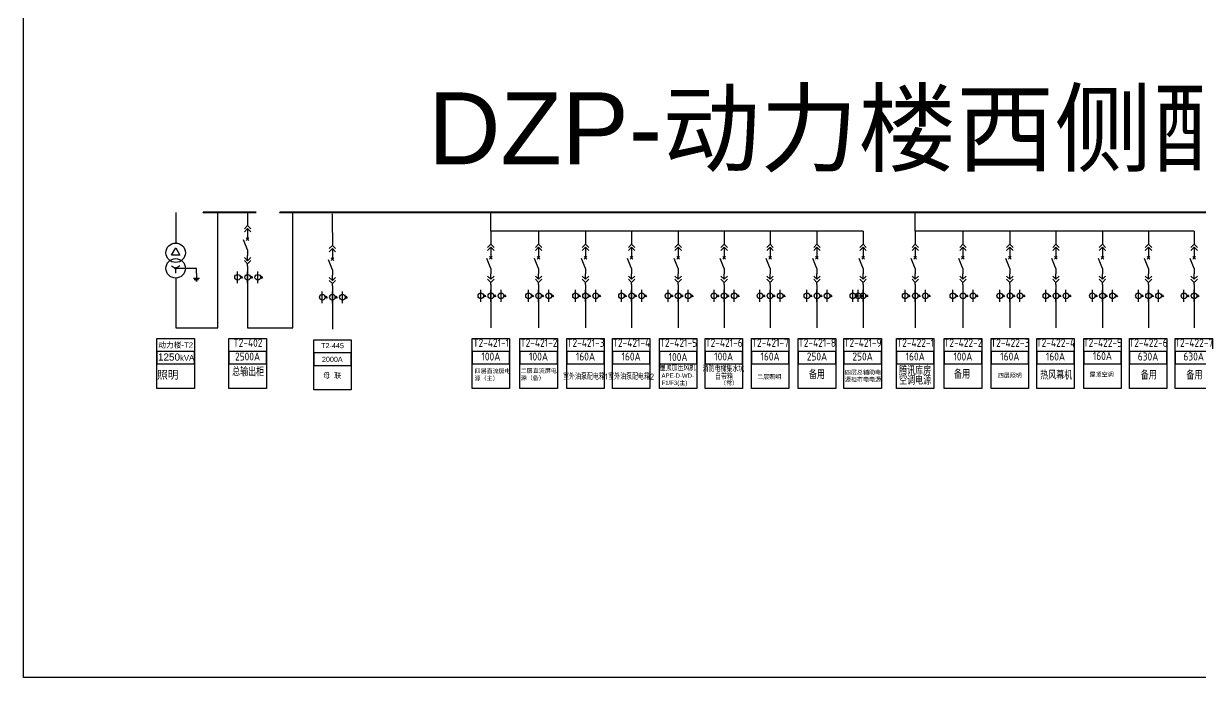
# Model space of a CAD drawing. Header units: millimetres. Extents: x -3460 to -460, y 6070 to 9130.
# Drawn here: x -798.4 to -634.6, y 8700 to 8790.9 of the extents above; entities that cross this region are included whole.
import ezdxf
from ezdxf.enums import TextEntityAlignment as Align

# ---------------------------------------------------------------- set-up
doc = ezdxf.new("R2010")
doc.units = ezdxf.units.MM
doc.header["$LTSCALE"] = 1000
doc.header["$MEASUREMENT"] = 0
doc.linetypes.add('CENTER', pattern=[2, 1.25, -0.25, 0.25, -0.25])
doc.linetypes.add('CONTINOUS', pattern=[0])
doc.styles.add('HZSONG', font='gbenor.shx', dxfattribs={"height": 1200, "bigfont": 'gbcbig.shx'})
doc.styles.get("Standard").update_dxf_attribs({"font": 'arial.ttf'})

# ---------------------------------------------------------------- blocks, each defined once
blk = doc.blocks.new('DYDQAA05')
at = {"color": 0}
blk.add_lwpolyline([(0, 0), (0, -7)], dxfattribs=at)
blk = doc.blocks.new('DYDQAA03')
at = {"color": 0}
for points in [[(0, 0), (0, -1.5)], [(-2.12, -3.62), (0, -1.5)], [(-2.12, -5.62), (0, -3.5)], [(2.12, -3.62), (0, -1.5)], [(2.12, -5.62), (0, -3.5)], [(0, -3.5), (0, -7)]]:
    blk.add_lwpolyline(points, dxfattribs=at)
blk = doc.blocks.new('DYDQAA09')
at = {"color": 0}
blk.add_lwpolyline([(0, 0), (0, -3.5)], dxfattribs=at)
blk.add_lwpolyline([(0, 0), (0, -3.5)], dxfattribs=at)
blk.add_lwpolyline([(0, 0), (0, -3.5)], dxfattribs=at)
blk.add_lwpolyline([(0, 0), (0, -3.5)], dxfattribs=at)
blk.add_lwpolyline([(0, 0), (0, -3.5)], dxfattribs=at)
blk.add_lwpolyline([(0, 0), (0, -3.5)], dxfattribs=at)
blk.add_lwpolyline([(0, 0), (0, -3.5)], dxfattribs=at)
blk.add_lwpolyline([(0, 0), (0, -3.5)], dxfattribs=at)
blk.add_lwpolyline([(0, 0), (0, -3.5)], dxfattribs=at)
blk = doc.blocks.new('DYDQ0201')
at = {"color": 0}
for points in [[(0.86, -0.86), (-0.86, 0.86)], [(-0.86, -0.86), (0.86, 0.86)], [(0, -7), (-2.61, -0.37)]]:
    blk.add_lwpolyline(points, dxfattribs=at)
blk = doc.blocks.new('DYDQAA04')
at = {"color": 0}
for points in [[(0, -3.5), (0, 0)], [(-2.12, -1.38), (0, -3.5)], [(-2.12, -3.38), (0, -5.5)], [(2.12, -1.38), (0, -3.5)], [(2.12, -3.38), (0, -5.5)], [(0, -7), (0, -5.5)]]:
    blk.add_lwpolyline(points, dxfattribs=at)
blk = doc.blocks.new('A$C03DD39B5')
for p, q in [((417, 475), (283, 392)), ((417, 422), (283, 339)), ((350, 333), (350, 467))]:
    blk.add_line(p, q)
blk.add_lwpolyline([(700, 167), (0, 167)])
blk.add_circle((350, 167), 167)

msp = doc.modelspace()

# ---------------------------------------------------------------- linework, layer by layer
for p, q in [((-777.22, 8764.65, 18384.14), (-777.22, 8760.41, 13773.19)), ((-771.36, 8748.63, 13773.19), (-771.36, 8764.65, 15558.59)), ((-760.91, 8748.63, 15558.59), (-760.91, 8764.65, 15558.59)), ((-733.36, 8762.08, 14509.55), (-733.36, 8764.65, 15892.84)), ((-733.36, 8762.08, 14509.55), (-733.36, 8764.65, 15892.84)), ((-674.31, 8762.08, 14509.55), (-674.31, 8764.65, 15892.84)), ((-674.31, 8762.08, 14509.55), (-674.31, 8764.65, 15892.84)), ((-755.42, 8761.89, -2922.93), (-755.42, 8764.47, -1539.65)), ((-713.78, 8762.08, 14509.51), (-733.36, 8762.08, 14509.51)), ((-681.58, 8762.08, 17227.62), (-720.48, 8762.08, 14509.51)), ((-654.74, 8762.08, 14509.51), (-674.31, 8762.08, 14509.51)), ((-635.51, 8762.08, 17227.62), (-661.43, 8762.08, 14509.51)), ((-777.81, 8758.72, 13773.19), (-777.22, 8759.73, 13773.19)), ((-777.81, 8758.72, 13773.19), (-777.22, 8759.73, 13773.19)), ((-776.64, 8758.72, 13773.19), (-777.81, 8758.72, 13773.19)), ((-777.22, 8759.73, 13773.19), (-776.64, 8758.72, 13773.19)), ((-777.81, 8757.23, 13773.19), (-777.22, 8756.89, 13773.19)), ((-777.23, 8756.99, 13773.19), (-777.32, 8756.9, 13773.19)), ((-777.19, 8756.99, 13773.19), (-777.32, 8756.86, 13773.19)), ((-777.17, 8756.98, 13773.19), (-777.31, 8756.84, 13773.19)), ((-777.26, 8756.98, 13773.19), (-777.31, 8756.93, 13773.19)), ((-777.15, 8756.96, 13773.19), (-777.29, 8756.82, 13773.19)), ((-777.14, 8756.95, 13773.19), (-777.28, 8756.81, 13773.19)), ((-777.12, 8756.91, 13773.19), (-777.24, 8756.79, 13773.19)), ((-776.64, 8757.23, 13773.19), (-777.22, 8756.89, 13773.19)), ((-777.12, 8756.89, 13773.19), (-777.22, 8756.79, 13773.19)), ((-777.22, 8756.22, 13773.19), (-777.22, 8756.89, 13773.19)), ((-774.33, 8756.89, 13773.19), (-777.22, 8756.89, 13773.19)), ((-777.22, 8755.54, 13773.19), (-777.22, 8748.63, 13773.19)), ((-774.74, 8755.54, 13773.19), (-773.93, 8755.54, 13773.19)), ((-774.64, 8755.34, 13773.19), (-774.03, 8755.34, 13773.19)), ((-774.44, 8755.13, 13773.19), (-774.23, 8755.13, 13773.19)), ((-767.21, 8756.42, 15558.59), (-767.21, 8754.78, 15558.59)), ((-767.21, 8754.78, 15558.59), (-767.21, 8748.63, 15558.59)), ((-755.42, 8753.65, -721.71), (-755.42, 8752.01, -721.71)), ((-733.36, 8753.84, 16710.73), (-733.36, 8752.2, 16710.73)), ((-726.72, 8753.84, 16710.73), (-726.72, 8752.2, 16710.73)), ((-720.19, 8753.84, 16710.73), (-720.19, 8752.2, 16710.73)), ((-713.78, 8753.84, 16710.73), (-713.78, 8752.2, 16710.73)), ((-707.31, 8753.84, 16710.73), (-707.31, 8752.2, 16710.73)), ((-700.91, 8753.84, 16710.73), (-700.91, 8752.2, 16710.73)), ((-694.52, 8753.84, 19428.84), (-694.52, 8752.2, 19428.84)), ((-687.99, 8753.84, 19428.84), (-687.99, 8752.2, 19428.84)), ((-681.58, 8753.84, 19428.84), (-681.58, 8752.2, 19428.84)), ((-674.31, 8753.84, 16710.73), (-674.31, 8752.2, 16710.73)), ((-667.68, 8753.84, 16710.73), (-667.68, 8752.2, 16710.73)), ((-661.15, 8753.84, 16710.73), (-661.15, 8752.2, 16710.73)), ((-654.74, 8753.84, 16710.73), (-654.74, 8752.2, 16710.73)), ((-648.27, 8753.84, 16710.73), (-648.27, 8752.2, 16710.73)), ((-641.86, 8753.84, 16710.73), (-641.86, 8752.2, 16710.73)), ((-635.51, 8753.84, 16710.73), (-635.51, 8752.2, 16710.73)), ((-755.42, 8752.01, -721.71), (-755.42, 8748.44, -721.71)), ((-733.36, 8752.2, 16710.73), (-733.36, 8748.63, 16710.73)), ((-726.72, 8752.2, 16710.73), (-726.72, 8748.63, 16710.73)), ((-720.19, 8752.2, 16710.73), (-720.19, 8748.63, 16710.73)), ((-713.78, 8752.2, 16710.73), (-713.78, 8748.63, 16710.73)), ((-707.31, 8752.2, 16710.73), (-707.31, 8748.63, 16710.73)), ((-700.91, 8752.2, 16710.73), (-700.91, 8748.63, 16710.73)), ((-694.52, 8752.2, 19428.84), (-694.52, 8748.63, 19428.84)), ((-687.99, 8752.2, 19428.84), (-687.99, 8748.63, 19428.84)), ((-681.58, 8752.2, 19428.84), (-681.58, 8748.63, 19428.84)), ((-674.31, 8752.2, 16710.73), (-674.31, 8748.63, 16710.73)), ((-667.68, 8752.2, 16710.73), (-667.68, 8748.63, 16710.73)), ((-661.15, 8752.2, 16710.73), (-661.15, 8748.63, 16710.73)), ((-654.74, 8752.2, 16710.73), (-654.74, 8748.63, 16710.73)), ((-648.27, 8752.2, 16710.73), (-648.27, 8748.63, 16710.73)), ((-641.86, 8752.2, 16710.73), (-641.86, 8748.63, 16710.73)), ((-635.51, 8752.2, 16710.73), (-635.51, 8748.63, 16710.73)), ((-777.22, 8748.63, 13773.19), (-771.36, 8748.63, 13773.19)), ((-767.21, 8748.63, 15558.59), (-760.91, 8748.63, 15558.59))]:
    msp.add_line(p, q)
at = {"linetype": 'CENTER', "ltscale": 0.5}
msp.add_line((-774.33, 8756.15, 13773.19), (-774.33, 8756.89, 13773.19), dxfattribs=at)
at = {"color": 1, "lineweight": 30, "ltscale": 0.002916}
msp.add_lwpolyline([(-798.39, 8881.86), (-491.28, 8881.86), (-491.28, 8700), (-798.39, 8700)], close=True, dxfattribs=at)
at = {"color": 1, "lineweight": 40, "ltscale": 100, "elevation": 15558.59}
for points in [[(-766.01, 8764.65), (-773.38, 8764.65), (-773.38, 8764.65)], [(-572.21, 8764.65), (-762.73, 8764.65), (-762.73, 8764.65)]]:
    msp.add_lwpolyline(points, dxfattribs=at)
at = {"elevation": 13773.19}
msp.add_lwpolyline([(-774.33, 8756.15), (-774.33, 8755.54)], dxfattribs=at)
for points, elevation in [([(-779.83, 8747.14), (-774.62, 8747.14), (-774.62, 8740.19), (-779.83, 8740.19)], 14740.64), ([(-769.81, 8747.14), (-764.6, 8747.14), (-764.6, 8740.19), (-769.81, 8740.19)], 14740.64), ([(-735.96, 8747.14), (-730.75, 8747.14), (-730.75, 8740.19), (-735.96, 8740.19)], 15892.79), ([(-729.32, 8747.14), (-724.11, 8747.14), (-724.11, 8740.19), (-729.32, 8740.19)], 15892.79), ([(-722.79, 8747.14), (-717.58, 8747.14), (-717.58, 8740.19), (-722.79, 8740.19)], 15892.79), ([(-716.44, 8747.14), (-711.23, 8747.14), (-711.23, 8740.19), (-716.44, 8740.19)], 15892.79), ([(-709.91, 8747.14), (-704.7, 8747.14), (-704.7, 8740.19), (-709.91, 8740.19)], 15892.79), ([(-703.56, 8747.14), (-698.36, 8747.14), (-698.36, 8740.19), (-703.56, 8740.19)], 15892.79), ([(-697.12, 8747.14), (-691.91, 8747.14), (-691.91, 8740.19), (-697.12, 8740.19)], 18610.9), ([(-690.59, 8747.14), (-685.38, 8747.14), (-685.38, 8740.19), (-690.59, 8740.19)], 18610.9), ([(-684.24, 8747.14), (-679.03, 8747.14), (-679.03, 8740.19), (-684.24, 8740.19)], 18610.9), ([(-676.92, 8747.14), (-671.71, 8747.14), (-671.71, 8740.19), (-676.92, 8740.19)], 15892.79), ([(-670.28, 8747.14), (-665.07, 8747.14), (-665.07, 8740.19), (-670.28, 8740.19)], 15892.79), ([(-663.75, 8747.14), (-658.54, 8747.14), (-658.54, 8740.19), (-663.75, 8740.19)], 15892.79), ([(-657.4, 8747.14), (-652.19, 8747.14), (-652.19, 8740.19), (-657.4, 8740.19)], 15892.79), ([(-650.87, 8747.14), (-645.66, 8747.14), (-645.66, 8740.19), (-650.87, 8740.19)], 15892.79), ([(-644.52, 8747.14), (-639.31, 8747.14), (-639.31, 8740.19), (-644.52, 8740.19)], 15892.79), ([(-638.17, 8747.14), (-632.96, 8747.14), (-632.96, 8740.19), (-638.17, 8740.19)], 15892.79), ([(-779.83, 8743.59), (-774.62, 8743.59), (-774.62, 8745.33), (-779.83, 8745.33)], 14740.64), ([(-769.81, 8743.59), (-764.6, 8743.59), (-764.6, 8745.33), (-769.81, 8745.33)], 14740.64), ([(-735.96, 8743.59), (-730.75, 8743.59), (-730.75, 8745.33), (-735.96, 8745.33)], 15892.79), ([(-729.32, 8743.59), (-724.11, 8743.59), (-724.11, 8745.33), (-729.32, 8745.33)], 15892.79), ([(-722.79, 8743.59), (-717.58, 8743.59), (-717.58, 8745.33), (-722.79, 8745.33)], 15892.79), ([(-716.44, 8743.59), (-711.23, 8743.59), (-711.23, 8745.33), (-716.44, 8745.33)], 15892.79), ([(-709.91, 8743.59), (-704.7, 8743.59), (-704.7, 8745.33), (-709.91, 8745.33)], 15892.79), ([(-703.56, 8743.59), (-698.36, 8743.59), (-698.36, 8745.33), (-703.56, 8745.33)], 15892.79), ([(-697.12, 8743.59), (-691.91, 8743.59), (-691.91, 8745.33), (-697.12, 8745.33)], 18610.9), ([(-690.59, 8743.59), (-685.38, 8743.59), (-685.38, 8745.33), (-690.59, 8745.33)], 18610.9), ([(-684.24, 8743.59), (-679.03, 8743.59), (-679.03, 8745.33), (-684.24, 8745.33)], 18610.9), ([(-676.92, 8743.59), (-671.71, 8743.59), (-671.71, 8745.33), (-676.92, 8745.33)], 15892.79), ([(-670.28, 8743.59), (-665.07, 8743.59), (-665.07, 8745.33), (-670.28, 8745.33)], 15892.79), ([(-663.75, 8743.59), (-658.54, 8743.59), (-658.54, 8745.33), (-663.75, 8745.33)], 15892.79), ([(-657.4, 8743.59), (-652.19, 8743.59), (-652.19, 8745.33), (-657.4, 8745.33)], 15892.79), ([(-650.87, 8743.59), (-645.66, 8743.59), (-645.66, 8745.33), (-650.87, 8745.33)], 15892.79), ([(-644.52, 8743.59), (-639.31, 8743.59), (-639.31, 8745.33), (-644.52, 8745.33)], 15892.79), ([(-638.17, 8743.59), (-632.96, 8743.59), (-632.96, 8745.33), (-638.17, 8745.33)], 15892.79)]:
    msp.add_lwpolyline(points, close=True, dxfattribs=dict(elevation=elevation))
for points in [[(-758.02, 8746.95), (-752.82, 8746.95), (-752.82, 8740), (-758.02, 8740)], [(-758.02, 8743.4), (-752.82, 8743.4), (-752.82, 8745.14), (-758.02, 8745.14)]]:
    msp.add_lwpolyline(points, close=True)
at = {"linetype": 'CONTINOUS'}
for centre in [(-777.22, 8759.06, 13773.19), (-777.22, 8756.89, 13773.19)]:
    msp.add_circle(centre, 1.35, dxfattribs=at)
msp.add_circle((-777.22, 8756.89, 13773.19), 0.101)

# ---------------------------------------------------------------- block references
at = {"xscale": 0.2128962921302706, "yscale": 0.2128962921302706, "zscale": 0.2128962921302706}
for name, p in [('DYDQAA05', (-767.21, 8764.65, 13357.36)), ('DYDQAA03', (-767.21, 8763.16, 13357.36)), ('DYDQAA09', (-767.21, 8761.67, 13357.36)), ('DYDQAA05', (-755.42, 8761.89, -2922.93)), ('DYDQAA05', (-733.36, 8762.08, 14509.51)), ('DYDQAA05', (-726.72, 8762.08, 14509.51)), ('DYDQAA05', (-720.19, 8762.08, 14509.51)), ('DYDQAA05', (-713.78, 8762.08, 14509.51)), ('DYDQAA05', (-707.31, 8762.08, 14509.51)), ('DYDQAA05', (-700.91, 8762.08, 14509.51)), ('DYDQAA05', (-694.52, 8762.08, 17227.62)), ('DYDQAA05', (-687.99, 8762.08, 17227.62)), ('DYDQAA05', (-681.58, 8762.08, 17227.62)), ('DYDQAA05', (-674.31, 8762.08, 14509.51)), ('DYDQAA05', (-667.68, 8762.08, 14509.51)), ('DYDQAA05', (-661.15, 8762.08, 14509.51)), ('DYDQAA05', (-654.74, 8762.08, 14509.51)), ('DYDQAA05', (-648.27, 8762.08, 14509.51)), ('DYDQAA05', (-641.86, 8762.08, 14509.51)), ('DYDQAA05', (-635.51, 8762.08, 14509.51)), ('DYDQ0201', (-767.21, 8760.93, 13357.36)), ('DYDQAA03', (-755.42, 8760.4, -2922.93)), ('DYDQAA03', (-733.36, 8760.58, 14509.51)), ('DYDQAA03', (-726.72, 8760.58, 14509.51)), ('DYDQAA03', (-720.19, 8760.58, 14509.51)), ('DYDQAA03', (-713.78, 8760.58, 14509.51)), ('DYDQAA03', (-707.31, 8760.58, 14509.51)), ('DYDQAA03', (-700.91, 8760.58, 14509.51)), ('DYDQAA03', (-694.52, 8760.58, 17227.62)), ('DYDQAA03', (-687.99, 8760.58, 17227.62)), ('DYDQAA03', (-681.58, 8760.58, 17227.62)), ('DYDQAA03', (-674.31, 8760.58, 14509.51)), ('DYDQAA03', (-667.68, 8760.58, 14509.51)), ('DYDQAA03', (-661.15, 8760.58, 14509.51)), ('DYDQAA03', (-654.74, 8760.58, 14509.51)), ('DYDQAA03', (-648.27, 8760.58, 14509.51)), ('DYDQAA03', (-641.86, 8760.58, 14509.51)), ('DYDQAA03', (-635.51, 8760.58, 14509.51)), ('DYDQAA04', (-767.21, 8758.69, 13357.36)), ('DYDQAA09', (-767.21, 8759.44, 13357.36)), ('DYDQ0201', (-755.42, 8758.16, -2922.93)), ('DYDQAA09', (-755.42, 8758.91, -2922.93)), ('DYDQ0201', (-733.36, 8758.35, 14509.51)), ('DYDQAA09', (-733.36, 8759.09, 14509.51)), ('DYDQ0201', (-726.72, 8758.35, 14509.51)), ('DYDQAA09', (-726.72, 8759.09, 14509.51)), ('DYDQ0201', (-720.19, 8758.35, 14509.51)), ('DYDQAA09', (-720.19, 8759.09, 14509.51)), ('DYDQ0201', (-713.78, 8758.35, 14509.51)), ('DYDQAA09', (-713.78, 8759.09, 14509.51)), ('DYDQ0201', (-707.31, 8758.35, 14509.51)), ('DYDQAA09', (-707.31, 8759.09, 14509.51)), ('DYDQ0201', (-700.91, 8758.35, 14509.51)), ('DYDQAA09', (-700.91, 8759.09, 14509.51)), ('DYDQ0201', (-694.52, 8758.35, 17227.62)), ('DYDQAA09', (-694.52, 8759.09, 17227.62)), ('DYDQ0201', (-687.99, 8758.35, 17227.62)), ('DYDQAA09', (-687.99, 8759.09, 17227.62)), ('DYDQ0201', (-681.58, 8758.35, 17227.62)), ('DYDQAA09', (-681.58, 8759.09, 17227.62)), ('DYDQ0201', (-674.31, 8758.35, 14509.51)), ('DYDQAA09', (-674.31, 8759.09, 14509.51)), ('DYDQ0201', (-667.68, 8758.35, 14509.51)), ('DYDQAA09', (-667.68, 8759.09, 14509.51)), ('DYDQ0201', (-661.15, 8758.35, 14509.51)), ('DYDQAA09', (-661.15, 8759.09, 14509.51)), ('DYDQ0201', (-654.74, 8758.35, 14509.51)), ('DYDQAA09', (-654.74, 8759.09, 14509.51)), ('DYDQ0201', (-648.27, 8758.35, 14509.51)), ('DYDQAA09', (-648.27, 8759.09, 14509.51)), ('DYDQ0201', (-641.86, 8758.35, 14509.51)), ('DYDQAA09', (-641.86, 8759.09, 14509.51)), ('DYDQ0201', (-635.51, 8758.35, 14509.51)), ('DYDQAA09', (-635.51, 8759.09, 14509.51)), ('DYDQAA09', (-767.21, 8757.2, 13357.36)), ('DYDQAA09', (-755.42, 8756.67, -2922.93)), ('DYDQAA09', (-733.36, 8756.86, 14509.51)), ('DYDQAA09', (-726.72, 8756.86, 14509.51)), ('DYDQAA09', (-720.19, 8756.86, 14509.51)), ('DYDQAA09', (-713.78, 8756.86, 14509.51)), ('DYDQAA09', (-707.31, 8756.86, 14509.51)), ('DYDQAA09', (-700.91, 8756.86, 14509.51)), ('DYDQAA09', (-694.52, 8756.86, 17227.62)), ('DYDQAA09', (-687.99, 8756.86, 17227.62)), ('DYDQAA09', (-681.58, 8756.86, 17227.62)), ('DYDQAA09', (-674.31, 8756.86, 14509.51)), ('DYDQAA09', (-667.68, 8756.86, 14509.51)), ('DYDQAA09', (-661.15, 8756.86, 14509.51)), ('DYDQAA09', (-654.74, 8756.86, 14509.51)), ('DYDQAA09', (-648.27, 8756.86, 14509.51)), ('DYDQAA09', (-641.86, 8756.86, 14509.51)), ('DYDQAA09', (-635.51, 8756.86, 14509.51)), ('DYDQAA04', (-755.42, 8755.93, -2922.93)), ('DYDQAA04', (-733.36, 8756.11, 14509.51)), ('DYDQAA04', (-726.72, 8756.11, 14509.51)), ('DYDQAA04', (-720.19, 8756.11, 14509.51)), ('DYDQAA04', (-713.78, 8756.11, 14509.51)), ('DYDQAA04', (-707.31, 8756.11, 14509.51)), ('DYDQAA04', (-700.91, 8756.11, 14509.51)), ('DYDQAA04', (-694.52, 8756.11, 17227.62)), ('DYDQAA04', (-687.99, 8756.11, 17227.62)), ('DYDQAA04', (-681.58, 8756.11, 17227.62)), ('DYDQAA04', (-674.31, 8756.11, 14509.51)), ('DYDQAA04', (-667.68, 8756.11, 14509.51)), ('DYDQAA04', (-661.15, 8756.11, 14509.51)), ('DYDQAA04', (-654.74, 8756.11, 14509.51)), ('DYDQAA04', (-648.27, 8756.11, 14509.51)), ('DYDQAA04', (-641.86, 8756.11, 14509.51)), ('DYDQAA04', (-635.51, 8756.11, 14509.51)), ('DYDQAA09', (-755.42, 8754.44, -2922.93)), ('DYDQAA09', (-733.36, 8754.62, 14509.51)), ('DYDQAA09', (-726.72, 8754.62, 14509.51)), ('DYDQAA09', (-720.19, 8754.62, 14509.51)), ('DYDQAA09', (-713.78, 8754.62, 14509.51)), ('DYDQAA09', (-707.31, 8754.62, 14509.51)), ('DYDQAA09', (-700.91, 8754.62, 14509.51)), ('DYDQAA09', (-694.52, 8754.62, 17227.62)), ('DYDQAA09', (-687.99, 8754.62, 17227.62)), ('DYDQAA09', (-681.58, 8754.62, 17227.62)), ('DYDQAA09', (-674.31, 8754.62, 14509.51)), ('DYDQAA09', (-667.68, 8754.62, 14509.51)), ('DYDQAA09', (-661.15, 8754.62, 14509.51)), ('DYDQAA09', (-654.74, 8754.62, 14509.51)), ('DYDQAA09', (-648.27, 8754.62, 14509.51)), ('DYDQAA09', (-641.86, 8754.62, 14509.51)), ('DYDQAA09', (-635.51, 8754.62, 14509.51))]:
    msp.add_blockref(name, p, dxfattribs=at)
at = {"linetype": 'Continuous', "xscale": 0.00233888397733859, "yscale": 0.00233888397733859, "zscale": 0.00233888397733859, "rotation": 270}
for p in [(-769, 8756.46, 15558.59), (-767.6, 8756.46, 15558.59), (-766.19, 8756.46, 15558.59), (-757.21, 8753.69, -721.71), (-755.81, 8753.69, -721.71), (-754.41, 8753.69, -721.71), (-735.15, 8753.88, 16710.73), (-733.75, 8753.88, 16710.73), (-732.34, 8753.88, 16710.73), (-728.51, 8753.88, 16710.73), (-727.11, 8753.88, 16710.73), (-725.7, 8753.88, 16710.73), (-721.98, 8753.88, 16710.73), (-720.58, 8753.88, 16710.73), (-719.17, 8753.88, 16710.73), (-715.58, 8753.88, 16710.73), (-714.17, 8753.88, 16710.73), (-712.77, 8753.88, 16710.73), (-709.1, 8753.88, 16710.73), (-707.7, 8753.88, 16710.73), (-706.3, 8753.88, 16710.73), (-702.7, 8753.88, 16710.73), (-701.3, 8753.88, 16710.73), (-699.89, 8753.88, 16710.73), (-696.31, 8753.88, 19428.84), (-694.91, 8753.88, 19428.84), (-693.5, 8753.88, 19428.84), (-689.78, 8753.88, 19428.84), (-688.38, 8753.88, 19428.84), (-686.97, 8753.88, 19428.84), (-683.38, 8753.88, 19428.84), (-682.64, 8753.88, 16710.73), (-681.97, 8753.88, 19428.84), (-676.11, 8753.88, 16710.73), (-674.7, 8753.88, 16710.73), (-673.3, 8753.88, 16710.73), (-669.47, 8753.88, 16710.73), (-668.06, 8753.88, 16710.73), (-666.66, 8753.88, 16710.73), (-662.94, 8753.88, 16710.73), (-661.53, 8753.88, 16710.73), (-660.13, 8753.88, 16710.73), (-656.53, 8753.88, 16710.73), (-655.13, 8753.88, 16710.73), (-653.73, 8753.88, 16710.73), (-650.06, 8753.88, 16710.73), (-648.66, 8753.88, 16710.73), (-647.25, 8753.88, 16710.73), (-643.66, 8753.88, 16710.73), (-642.25, 8753.88, 16710.73), (-640.85, 8753.88, 16710.73), (-637.31, 8753.88, 16710.73), (-635.9, 8753.88, 16710.73)]:
    msp.add_blockref('A$C03DD39B5', p, dxfattribs=at)

# ---------------------------------------------------------------- texts
at = {"color": 7, "lineweight": 0, "style": 'HZSONG'}
for s, height, p in [('T2-402', 1.114, (-767.18, 8745.97, 13357.36)), ('T2-421-1', 1.114, (-733.33, 8745.97, 14509.51)), ('T2-421-2', 1.114, (-726.69, 8745.97, 14509.51)), ('T2-421-3', 1.114, (-720.16, 8745.97, 14509.51)), ('T2-421-4', 1.114, (-713.81, 8745.97, 14509.51)), ('T2-421-5', 1.114, (-707.28, 8745.97, 14509.51)), ('T2-421-6', 1.114, (-700.93, 8745.97, 14509.51)), ('T2-421-7', 1.114, (-694.49, 8745.97, 17227.62)), ('T2-421-8', 1.114, (-687.96, 8745.97, 17227.62)), ('T2-421-9', 1.114, (-681.61, 8745.97, 17227.62)), ('T2-422-1', 1.114, (-674.29, 8745.97, 14509.51)), ('T2-422-2', 1.114, (-667.65, 8745.97, 14509.51)), ('T2-422-3', 1.114, (-661.12, 8745.97, 14509.51)), ('T2-422-4', 1.114, (-654.77, 8745.97, 14509.51)), ('T2-422-5', 1.114, (-648.24, 8745.97, 14509.51)), ('T2-422-6', 1.114, (-641.89, 8745.97, 14509.51)), ('T2-422-7', 1.114, (-635.54, 8745.97, 14509.51)), ('2500A', 1.114, (-767.22, 8744.07, 13357.36)), ('100A', 1.114, (-733.36, 8744.07, 14509.51)), ('100A', 1.114, (-726.73, 8744.07, 14509.51)), ('160A', 1.114, (-720.2, 8744.07, 14509.51)), ('160A', 1.114, (-713.85, 8744.07, 14509.51)), ('100A', 1.114, (-707.32, 8743.99, 14509.51)), ('100A', 1.114, (-700.97, 8744.07, 14509.51)), ('160A', 1.114, (-694.52, 8744.07, 17227.62)), ('250A', 1.114, (-687.99, 8744.07, 17227.62)), ('250A', 1.114, (-681.64, 8744.07, 17227.62)), ('160A', 1.114, (-674.32, 8744.07, 14509.51)), ('100A', 1.114, (-667.68, 8744.07, 14509.51)), ('160A', 1.114, (-661.15, 8744.07, 14509.51)), ('160A', 1.114, (-654.8, 8744.07, 14509.51)), ('160A', 1.114, (-648.27, 8744.14, 14509.51)), ('630A', 1.114, (-641.92, 8744.07, 14509.51)), ('630A', 1.114, (-635.57, 8744.07, 14509.51)), ('屋顶加压风机', 0.83, (-707.39, 8742.64, 20656.84)), ('消防电梯集水坑', 0.83, (-701.01, 8742.48, 18354.6)), ('总输出柜', 1.114, (-767.14, 8741.9, 13357.36)), ('室外油泵配电箱1', 0.83, (-720.2, 8741.42, 14888.31)), ('室外油泵配电箱2', 0.83, (-713.85, 8741.42, 14888.31)), ('自带箱', 0.83, (-700.94, 8741.41, 18354.6)), ('备用', 1.114, (-688, 8741.52, 20656.84)), ('腾讯库房', 1.114, (-674.33, 8742.06, 14888.31)), ('空调电源', 1.114, (-674.33, 8740.73, 14888.31)), ('备用', 1.114, (-667.8, 8741.57, 17938.73)), ('热风幕机', 1.114, (-654.7, 8741.44, 17938.73)), ('备用', 1.114, (-641.82, 8741.44, 17938.73)), ('备用', 1.114, (-635.47, 8741.44, 17938.73))]:
    msp.add_text(s, height=height, dxfattribs=at).set_placement(p, align=Align.CENTER)
at = {"lineweight": 0}
for s, p in [('T2-445', (-755.39, 8745.79, -2922.93)), ('2000A', (-755.43, 8743.88, -2922.93)), ('母  联', (-755.45, 8741.63, -2922.93))]:
    msp.add_text(s, height=0.713, dxfattribs=at).set_placement(p, align=Align.CENTER)
at = {"lineweight": 40, "insert": (-742.11, 8781.36, 19905.48), "char_height": 10, "width": 0.000000001, "attachment_point": 1}
msp.add_mtext('DZP-动力楼西侧配电室', dxfattribs=at)
for s, insert, char_height, width, attachment_point in [('动力楼-T2', (-779.65, 8746.61, 18740.62), 0.77, 5.0918, 1), ('{\\H0.9x;1250\\H0.77778x;kVA\\P', (-779.69, 8745.05, 13452.26), 1.1, 1.1343, 1), ('照明', (-779.83, 8742.02, 14740.64), 1.1, 5.0062, 4)]:
    msp.add_mtext(s, dxfattribs=dict(insert=insert, char_height=char_height, width=width, attachment_point=attachment_point))
at = {"color": 6, "lineweight": 35, "char_height": 0.6, "attachment_point": 1}
for s, insert, width in [('{\\f宋体|b0|i0|c134|p2;\\C7;四层直流屏电源（主）\\P}', (-735.64, 8742.91, 15892.79), 5.2091), ('{\\f宋体|b0|i0|c134|p2;\\C7;二层直流屏电源（备）\\P}', (-729.22, 8742.95, 15892.79), 5.2091), ('{\\C7;APE-D-WD-\\PF1/F3(\\f宋体|b0|i0|c134|p2;主\\fArial|b0|i0|c0|p34;)\\P}', (-709.62, 8742.27, 20656.84), 5.1856), ('{\\f宋体|b0|i0|c134|p2;\\C7;二层照明\\P}', (-696.31, 8742.11, 18610.9), 5.2091), ('{\\f宋体|b0|i0|c134|p2;\\C7;四层总辅助电源柜市电电源\\P}', (-684.11, 8742.74, 18610.9), 5.2091), ('{\\f宋体|b0|i0|c134|p2;\\C7;四层照\\fArial|b0|i0|c0|p34;明\\P}', (-662.84, 8742.3, 15892.79), 5.2091), ('{\\f宋体|b0|i0|c134|p2;\\C7;屋顶空调\\P}', (-650.06, 8742.44, 15892.79), 5.2091), ('{\\f宋体|b0|i0|c134|p2;\\C7;（常）\\P}', (-701.49, 8741.26, 15892.79), 5.2091)]:
    msp.add_mtext(s, dxfattribs=dict(at, insert=insert, width=width))

doc.saveas('drawing.dxf')
